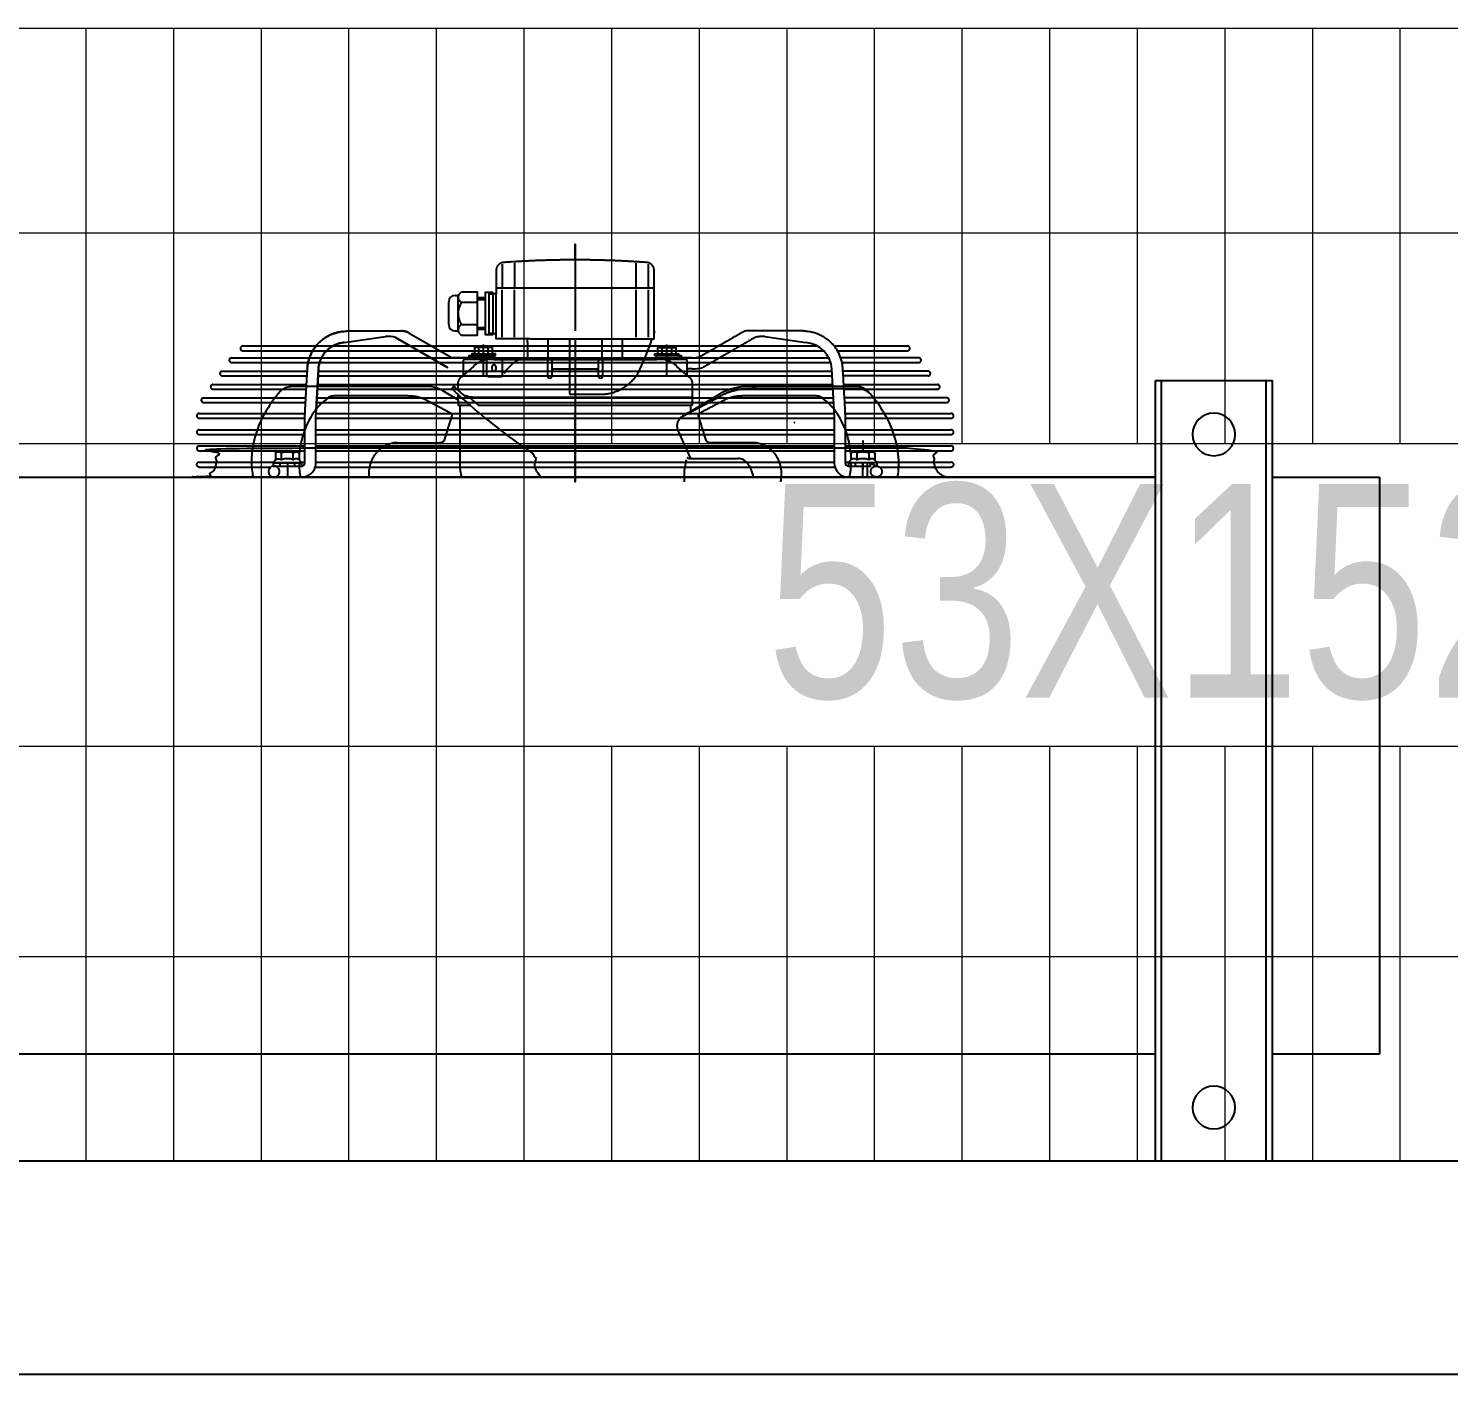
# Model space of a CAD drawing. Header units: millimetres. Extents: x 65390 to 71510, y 46362 to 50796.
# Drawn here: x 69918.3 to 69984.7, y 48347.6 to 48410.6 of the extents above; entities that cross this region are included whole.
import ezdxf

# ---------------------------------------------------------------- set-up
doc = ezdxf.new("R2010")
doc.units = ezdxf.units.MM
for name, color, linetype in [('DIŞ PANEL', 21, 'Continuous'), ('Kıtc-002 Çizgi', 7, 'Continuous'), ('Kıtc-034 Soğuk Oda', 1, 'Continuous')]:
    doc.layers.add(name, color=color, linetype=linetype)
doc.layers.add('MIM_Sktürk', color=251, linetype='Continuous', lineweight=9)
doc.layers.add('WALL INTERNAL', color=7, linetype='Continuous', lineweight=50)
doc.styles.add('style1', font='turkce.shx', dxfattribs={"height": 100})

# ---------------------------------------------------------------- blocks, each defined once
blk = doc.blocks.new('DIŞ-DOLU-2514-G-B-(80)')
at = {"layer": 'DIŞ PANEL'}
blk.add_lwpolyline([(0, 100), (2514, 100), (2514, 0), (0, 0)], close=True, dxfattribs=at)
blk = doc.blocks.new('53x152 tel')
at = {"layer": 'MIM_Sktürk'}
for p, q in [((145.6, 49.8), (0, 49.8)), ((21.726, 49.8), (21.726, -3.2)), ((25.826, 49.8), (25.826, -3.2)), ((29.926, 49.8), (29.926, -3.2)), ((34.026, 49.8), (34.026, -3.2)), ((38.126, 49.8), (38.126, -3.2)), ((42.226, 49.8), (42.226, -3.2)), ((46.326, 49.8), (46.326, 30.38)), ((50.426, 49.8), (50.426, 30.38)), ((54.526, 49.8), (54.526, 30.38)), ((58.626, 49.8), (58.626, 30.38)), ((62.726, 49.8), (62.726, 30.38)), ((66.826, 49.8), (66.826, 30.38)), ((70.926, 49.8), (70.926, 30.38)), ((75.026, 49.8), (75.026, 30.38)), ((79.126, 49.8), (79.126, 30.38)), ((83.226, 49.8), (83.226, 30.38)), ((-3.2, 40.226), (148.8, 40.226)), ((-3.2, 30.38), (148.8, 30.38)), ((-3.2, 16.214), (148.8, 16.214)), ((46.326, 16.214), (46.326, -3.2)), ((50.426, 16.214), (50.426, -3.2)), ((54.526, 16.214), (54.526, -3.2)), ((58.626, 16.214), (58.626, -3.2)), ((62.726, 16.214), (62.726, -3.2)), ((66.826, 16.214), (66.826, -3.2)), ((70.926, 16.214), (70.926, -3.2)), ((75.026, 16.214), (75.026, -3.2)), ((79.126, 16.214), (79.126, -3.2)), ((83.226, 16.214), (83.226, -3.2)), ((-3.2, 6.368), (148.8, 6.368)), ((145.6, -3.2), (0, -3.2))]:
    blk.add_line(p, q, dxfattribs=at)
at = {"layer": 'MIM_Sktürk', "style": 'style1', "width": 0.8}
blk.add_text('53X152', height=10, dxfattribs=at).set_placement((53.572, 18.481))
blk = doc.blocks.new('A$C50763B7D')
at = {"layer": 'Kıtc-034 Soğuk Oda'}
for p, q in [((109.807, 42.906), (109.807, 6.406)), ((114.693, 42.906), (114.693, 6.406)), ((109.5, 37.906), (10.5, 37.906)), ((120, 37.906), (115, 37.906)), ((120, 37.906), (115, 37.906)), ((120, 10.906), (120, 37.906)), ((10.5, 10.906), (109.5, 10.906)), ((68.901, 10.241), (68.901, 10.906)), ((95.154, 10.906), (96.456, 10.906)), ((109.5, 10.906), (99.84, 10.906)), ((115, 10.906), (120, 10.906)), ((64.77, 10.21), (68.248, 10.21)), ((64.775, 10.432), (68.13, 10.432)), ((69.547, 10.21), (69.714, 10.21)), ((69.714, 10.241), (69.714, 7.959)), ((70.204, 10.432), (94.516, 10.432)), ((70.209, 10.21), (94.488, 10.21)), ((70.232, 10.241), (70.232, 7.979)), ((80.528, 10.073), (80.551, 10.034)), ((87.173, 8.723), (87.762, 10.034)), ((94.488, 7.979), (94.488, 10.241)), ((95.006, 7.959), (95.006, 10.241)), ((95.006, 10.21), (95.178, 10.21)), ((95.476, 10.389), (95.476, 10.241)), ((96.105, 9.771), (96.105, 10.093)), ((64.766, 9.67), (69.714, 9.67)), ((64.769, 9.448), (69.714, 9.448)), ((70.232, 9.67), (94.488, 9.67)), ((70.232, 9.448), (94.488, 9.448)), ((95.828, 9.197), (95.828, 9.723)), ((64.765, 8.909), (69.714, 8.909)), ((64.766, 8.687), (69.714, 8.687)), ((70.232, 8.909), (94.488, 8.909)), ((70.232, 8.687), (94.488, 8.687)), ((74.03, 9.294), (75.968, 9.294)), ((76.256, 9.173), (76.6, 8.069)), ((90.699, 9.294), (88.761, 9.294)), ((70.232, 8.147), (94.488, 8.147)), ((87.402, 8.054), (89.164, 7.114)), ((64.766, 7.925), (69.714, 7.925)), ((64.977, 7.415), (69.739, 7.415)), ((69.83, 5.814), (69.72, 7.75)), ((70.232, 7.925), (94.488, 7.925)), ((70.258, 7.415), (94.462, 7.415)), ((76.529, 7.91), (75.334, 7.28)), ((77.843, 7.542), (87.762, 7.542)), ((87.762, 7.836), (89.113, 7.019)), ((94.482, 7.771), (94.374, 5.85)), ((64.978, 7.194), (69.752, 7.194)), ((70.27, 7.194), (94.45, 7.194)), ((70.293, 6.792), (94.427, 6.792)), ((74.55, 7.109), (71.068, 7.109)), ((77.03, 7.172), (76.893, 7.172)), ((76.893, 6.846), (76.893, 6.512)), ((93.652, 7.109), (90.179, 7.109)), ((65.415, 6.57), (69.787, 6.57)), ((65.85, 6.168), (69.81, 6.168)), ((70.306, 6.57), (94.415, 6.57)), ((70.328, 6.168), (94.392, 6.168)), ((77.603, 5.723), (77.156, 6.122)), ((78.076, 6.17), (78.076, 4.695)), ((78.237, 6.127), (78.237, 5.398)), ((78.311, 6.201), (78.896, 6.201)), ((78.97, 6.127), (78.97, 5.398)), ((86.653, 6.17), (86.653, 4.695)), ((87.573, 6.122), (87.126, 5.723)), ((87.603, 6.122), (87.603, 5.841)), ((65.851, 5.946), (69.826, 5.946)), ((66.287, 5.544), (94.319, 5.544)), ((66.288, 5.322), (94.229, 5.322)), ((70.341, 5.946), (94.379, 5.946)), ((81.107, 5.398), (81.107, 4.437)), ((84.582, 5.398), (86.172, 5.398)), ((87.839, 5.324), (87.318, 5.324)), ((66.81, 4.99), (93.986, 4.99)), ((66.811, 4.768), (93.693, 4.768)), ((74.601, 4.163), (76.532, 5.276)), ((78.289, 5.139), (78.502, 5.139)), ((86.226, 5.139), (86.439, 5.139)), ((86.439, 5.139), (86.439, 4.843)), ((86.439, 5.139), (86.866, 5.139)), ((71.559, 4.605), (73.494, 4.331)), ((76.745, 4.064), (76.893, 4.064)), ((78.15, 3.993), (77.78, 3.993)), ((91.235, 4.331), (93.161, 4.605)), ((77.04, 3.766), (77.78, 3.766)), ((78.15, 3.919), (77.78, 3.919)), ((76.745, 2.403), (76.893, 2.403)), ((78.15, 2.514), (77.78, 2.514)), ((86.061, 2.07), (78.667, 2.07)), ((78.942, 0.943), (78.942, 1.996)), ((79.526, 0.887), (79.526, 1.996)), ((85.203, 0.887), (85.203, 1.996)), ((85.786, 0.943), (85.786, 1.996))]:
    blk.add_line(p, q, dxfattribs=at)
for points in [[(109.5, 6.406), (109.5, 42.906), (115, 42.906), (115, 6.406)], [(96.456, 10.389), (96.493, 10.389), (96.493, 10.241), (96.179, 10.241), (95.476, 10.241), (95.154, 10.241), (95.154, 10.389), (95.476, 10.389), (96.179, 10.389), (96.179, 10.241)], [(70.346, 5.85), (70.238, 7.771)], [(73.964, 4.373), (76.394, 5.775)], [(77.41, 5.324), (76.483, 5.324)], [(86.226, 5.139), (86.226, 4.843), (86.439, 4.843), (86.866, 4.843), (86.866, 5.139), (87.08, 5.139), (87.207, 5.139), (87.207, 5.213), (86.172, 5.213), (86.098, 5.213), (86.098, 5.139)], [(77.04, 2.229), (77.78, 2.229), (77.78, 4.278), (77.04, 4.278), (76.912, 4.126), (76.893, 4.104), (76.893, 2.403), (76.912, 2.381)]]:
    blk.add_lwpolyline(points, close=True, dxfattribs=at)
for points in [[(64.84, 10.906), (97.844, 10.906), (96.043, 10.906), (96.043, 10.759), (96.043, 10.241)], [(82.364, 4.437), (82.364, 11.128), (82.364, 7.872)], [(95.828, 10.906), (95.828, 10.241), (95.828, 10.55)], [(69.252, 10.389), (69.252, 10.241), (68.55, 10.241), (68.235, 10.241), (68.235, 10.389), (68.272, 10.389), (68.55, 10.389)], [(68.55, 10.241), (68.55, 10.389), (69.252, 10.389), (69.566, 10.389), (69.566, 10.241), (69.252, 10.241)], [(96.477, 10.21), (97.844, 10.21), (99.271, 10.21), (99.954, 10.21)], [(96.599, 10.432), (97.844, 10.432), (99.271, 10.432), (99.954, 10.432)], [(68.343, 9.771), (68.343, 9.768), (68.421, 9.723), (69.374, 9.723), (69.452, 9.768), (69.452, 9.771)], [(95.006, 9.67), (97.844, 9.67), (99.271, 9.67), (99.954, 9.67)], [(95.006, 9.448), (97.966, 9.448), (99.149, 9.448), (99.962, 9.448)], [(95.006, 8.909), (97.966, 8.909), (99.149, 8.909), (99.964, 8.909)], [(95.006, 8.687), (97.966, 8.687), (99.149, 8.687), (99.963, 8.687)], [(76.151, 6.855), (76.893, 7.281), (76.893, 7.542), (76.966, 7.542), (77.447, 7.542)], [(95.006, 7.925), (97.892, 7.925), (99.223, 7.925), (99.963, 7.925)], [(76.691, 6.658), (76.691, 6.658), (76.59, 6.766)], [(76.893, 7.281), (76.893, 7.172), (76.893, 7.047)], [(81.292, 6.17), (81.292, 5.841), (83.436, 5.841)], [(98.878, 6.168), (97.965, 6.168), (94.91, 6.168)], [(94.933, 6.57), (97.892, 6.57), (99.223, 6.57), (99.321, 6.57)], [(78.556, 5.324), (77.41, 5.324), (77.41, 5.213), (77.521, 5.213), (78.556, 5.213), (78.63, 5.213), (78.63, 5.139), (78.502, 5.139), (78.502, 4.843), (78.289, 4.843), (77.862, 4.843), (77.649, 4.843), (77.649, 5.139), (77.521, 5.139), (77.521, 5.213)], [(80.146, 5.398), (81.107, 5.398), (83.621, 5.398), (83.621, 4.437)], [(83.621, 5.398), (84.582, 5.398), (84.582, 4.437)], [(87.53, 5.398), (86.172, 5.398), (86.172, 5.324)], [(87.207, 5.213), (87.318, 5.213), (87.318, 5.324), (86.172, 5.324), (86.172, 5.213)], [(87.839, 5.841), (87.603, 5.841), (87.603, 5.472)], [(77.649, 5.139), (77.862, 5.139), (77.862, 4.843)], [(77.862, 5.139), (78.289, 5.139), (78.289, 4.843)], [(86.866, 4.843), (87.08, 4.843), (87.08, 5.139)], [(94.482, 4.768), (97.39, 4.768), (97.917, 4.768)], [(78.15, 2.827), (78.15, 4.064), (78.15, 4.235), (78.519, 4.235), (78.519, 4.178), (78.667, 4.178), (78.667, 4.064), (78.666, 3.971)], [(78.667, 4.064), (78.667, 2.881), (78.667, 2.329), (78.519, 2.329), (78.519, 2.881), (78.519, 4.064), (78.519, 4.178), (78.334, 4.178), (78.334, 4.064), (78.334, 2.881), (78.334, 2.329), (78.519, 2.329), (78.519, 2.272), (78.15, 2.272), (78.15, 2.514), (78.15, 2.588)], [(80.146, 4.437), (78.889, 4.437), (78.667, 4.437), (78.667, 4.178)], [(78.942, 4.363), (78.942, 4.064), (78.942, 2.881), (78.942, 2.144)], [(79.526, 4.363), (79.526, 4.064), (79.526, 2.881), (79.526, 2.144)], [(82.364, 0.739), (82.364, 0.739), (82.364, 0), (82.364, 2.881), (82.364, 4.064)], [(85.203, 2.144), (85.203, 2.881), (85.203, 4.064), (85.203, 4.363)], [(85.786, 2.144), (85.786, 2.881), (85.786, 4.064), (85.786, 4.363)], [(76.449, 3.768), (76.449, 3.586), (76.449, 2.881), (76.449, 2.699)], [(77.78, 2.588), (78.15, 2.588), (78.15, 2.698), (78.15, 2.827), (78.15, 2.881)]]:
    blk.add_lwpolyline(points, dxfattribs=at)
for centre in [(112.25, 40.406), (112.25, 8.906)]:
    blk.add_circle(centre, 1, dxfattribs=at)
at = {"layer": 'Kıtc-034 Soğuk Oda', "extrusion": (0, 0, -1)}
for centre, major_axis, start_param, end_param in [((71.432, 10.146), (2.979, 2.979), 3.92838, 4.108501), ((73.491, 10.146), (-2.866, 2.866), 5.521224, 5.686505), ((74.314, 10.773), (1.14, 1.14), 3.870027, 3.949132), ((74.301, 10.773), (1.131, 1.131), 3.948976, 4.010228), ((74.314, 10.773), (1.14, 1.14), 3.790829, 3.869934), ((80.977, 10.332), (0.366, 0.366), 3.403392, 4.565502), ((83.815, 8.225), (-2.866, 2.866), 6.136299, 6.220702), ((90.482, 10.89), (-2.137, 2.137), 5.234627, 5.576836), ((89.377, 11.068), (-0.942, 0.942), 2.655634, 2.722861), ((89.21, 11.12), (-1.066, 1.066), 2.593806, 2.655716), ((89.211, 11.119), (1.066, 1.066), 0.961039, 1.022965), ((89.095, 11.14), (1.149, 1.149), 0.92968, 0.961107), ((90.463, 10.78), (1.105, 1.105), 0.560797, 0.604414), ((90.427, 10.773), (-1.131, 1.131), 2.17505, 2.254579), ((90.414, 10.773), (-1.14, 1.14), 2.413251, 2.492356), ((90.427, 10.773), (-1.131, 1.131), 2.254674, 2.334209), ((90.414, 10.773), (1.14, 1.14), 0.763257, 0.842362), ((95.154, 10.241), (-0.471, 0.471), 5.497787, 7.068583), ((91.229, 10.146), (2.866, 2.866), 0.596681, 0.761961), ((93.296, 10.254), (2.979, 2.979), 0.629818, 0.784009), ((64.762, 10.321), (0.0784, 0.0784), 2.28207, 5.615726), ((71.432, 10.158), (-2.979, 2.979), 5.227591, 5.496398), ((68.897, 10.877), (0.588, 0.588), 2.016358, 2.696031), ((69.566, 10.241), (0.105, 0.105), -0.785398, 0.785398), ((74.301, 10.771), (-1.131, 1.131), 5.282246, 5.361781), ((74.302, 10.771), (1.131, 1.131), 3.631825, 3.711355), ((74.266, 10.76), (1.105, 1.105), 3.55119, 3.631986), ((74.266, 10.76), (1.105, 1.105), 3.470306, 3.551091), ((74.216, 10.735), (-1.065, 1.065), 4.958464, 5.041272), ((80.726, 9.732), (0.246, 0.246), 4.136819, 4.974188), ((89.98, 10.521), (0.345, 0.345), 2.28971, 2.356167), ((89.98, 10.527), (0.349, 0.349), 2.223781, 2.289656), ((89.977, 10.553), (-0.367, 0.367), 3.667791, 3.795034), ((89.977, 10.552), (-0.367, 0.367), 3.540012, 3.667402), ((89.944, 10.633), (0.428, 0.428), 1.855236, 1.969777), ((89.945, 10.631), (-0.427, 0.427), 3.31102, 3.425748), ((89.864, 10.746), (-0.526, 0.526), 3.211862, 3.311404), ((89.733, 10.869), (0.653, 0.653), 1.36938, 1.455395), ((89.561, 10.983), (-0.799, 0.799), 2.865237, 2.940337), ((89.562, 10.982), (-0.798, 0.798), 2.790005, 2.865158), ((89.376, 11.068), (0.943, 0.943), 1.152122, 1.21932), ((90.462, 10.76), (-1.105, 1.105), 2.6512, 2.731996), ((90.427, 10.771), (-1.131, 1.131), 2.57183, 2.65136), ((90.427, 10.771), (-1.131, 1.131), 2.492201, 2.571736), ((95.154, 10.241), (-0.105, 0.105), 5.497787, 7.068583), ((95.828, 10.877), (0.588, 0.588), 2.016358, 2.696031), ((96.243, 10.271), (-0.16, 0.16), 3.26588, 4.588102), ((93.296, 10.265), (2.979, 2.979), 0.786787, 1.055595), ((99.967, 10.321), (-0.0784, 0.0784), 0.667459, 4.001115), ((99.967, 10.321), (-0.0784, 0.0784), 0.667459, 4.001115), ((64.766, 9.559), (0.0784, 0.0784), 2.332894, 5.499349), ((68.897, 10.555), (0.588, 0.588), 2.016358, 2.696031), ((73.491, 10.158), (-2.866, 2.866), 5.221553, 5.413941), ((74.216, 10.736), (-1.066, 1.066), 4.875566, 4.958358), ((74.161, 10.696), (1.017, 1.017), 3.219535, 3.304955), ((74.161, 10.696), (1.018, 1.018), 3.134018, 3.219418), ((74.111, 10.645), (-0.967, 0.967), 4.616626, 4.705019), ((74.111, 10.645), (-0.968, 0.968), 4.528126, 4.616496), ((74.074, 10.591), (0.921, 0.921), 2.86617, 2.957557), ((74.074, 10.591), (-0.921, 0.921), 4.345459, 4.436822), ((74.053, 10.542), (-0.883, 0.883), 4.251721, 4.345708), ((74.053, 10.543), (-0.884, 0.884), 4.157598, 4.251565), ((74.045, 10.509), (0.859, 0.859), 2.491304, 2.587069), ((74.045, 10.509), (0.859, 0.859), 2.395385, 2.491139), ((97.467, -15.42), (-21.541, 21.541), 0.068333, 0.190136), ((90.684, 10.509), (0.859, 0.859), 2.22125, 2.317004), ((90.683, 10.509), (-0.859, 0.859), 3.696116, 3.791881), ((90.676, 10.543), (0.884, 0.884), 2.03162, 2.125588), ((90.676, 10.542), (0.883, 0.883), 1.937478, 2.031464), ((90.654, 10.591), (-0.921, 0.921), 3.417159, 3.508523), ((90.654, 10.591), (-0.921, 0.921), 3.325628, 3.417016), ((90.617, 10.645), (-0.968, 0.968), 3.237486, 3.325855), ((90.617, 10.645), (-0.967, 0.967), 3.148963, 3.237356), ((90.567, 10.696), (-1.018, 1.018), 3.063768, 3.149167), ((90.568, 10.696), (1.017, 1.017), 1.407434, 1.492854), ((90.512, 10.736), (-1.066, 1.066), 2.895624, 2.978416), ((91.229, 10.158), (-2.866, 2.866), 2.424874, 2.632429), ((99.962, 9.559), (-0.0784, 0.0784), 0.783836, 3.950291), ((99.963, 9.559), (-0.0784, 0.0784), 0.783836, 3.950291), ((64.766, 8.798), (0.0784, 0.0784), 2.356194, 5.491932), ((72.102, 10.353), (-3.472, 3.472), 4.983572, 5.225693), ((73.443, 10.117), (2.826, 2.826), 3.370857, 3.65722), ((74.045, 10.507), (-0.858, 0.858), 3.952882, 3.966324), ((74.045, 10.503), (-0.855, 0.855), 3.939409, 3.952881), ((75.968, 8.738), (0.393, 0.393), -0.785569, -0.696436), ((75.971, 8.771), (0.37, 0.37), -0.6968, -0.603944), ((75.982, 8.831), (-0.327, 0.327), 0.966415, 1.067225), ((76.152, 9.127), (-0.0806, 0.0806), 1.682012, 1.938797), ((88.577, 9.127), (0.0806, 0.0806), 4.344388, 4.601173), ((88.692, 8.983), (0.212, 0.212), -1.314397, -1.17995), ((88.725, 8.906), (-0.272, 0.272), 0.390073, 0.504141), ((88.747, 8.831), (-0.327, 0.327), 0.503572, 0.604381), ((88.758, 8.771), (-0.37, 0.37), 0.603944, 0.6968), ((88.761, 8.738), (-0.393, 0.393), 0.696436, 0.785569), ((90.684, 10.503), (0.855, 0.855), 2.330304, 2.343777), ((90.683, 10.507), (0.858, 0.858), 2.316861, 2.330304), ((91.277, 10.117), (-2.826, 2.826), 2.625965, 2.912328), ((92.627, 10.46), (-3.472, 3.472), 2.628289, 2.870409), ((99.963, 8.798), (-0.0784, 0.0784), 0.791253, 3.926991), ((72.426, 9.462), (1.971, 1.971), 2.978844, 3.377803), ((73.929, 7.979), (2.614, 2.614), 3.870567, 3.926991), ((76.5, 8.033), (-0.0831, 0.0831), 2.789433, 3.064318), ((76.517, 8.016), (-0.0699, 0.0699), 1.793315, 2.101643), ((88.228, 8.033), (0.0831, 0.0831), 3.218868, 3.493753), ((92.613, 8.379), (0.0185, 0.0185), 1.908335, 2.147272), ((92.294, 9.462), (1.971, 1.971), 1.334586, 1.733545), ((90.791, 7.979), (2.614, 2.614), 0.785398, 0.841822), ((91.375, 11.171), (4.49, 4.49), 1.300028, 1.504436), ((64.978, 7.305), (0.0784, 0.0784), 2.356194, 5.488886), ((73.354, 11.063), (4.49, 4.49), 3.207953, 3.412361), ((73.411, 7.959), (-2.614, 2.614), 5.441178, 5.497787), ((76.416, 8.125), (-0.172, 0.172), 3.277271, 3.446371), ((76.461, 8.067), (0.12, 0.12), 1.492676, 1.707939), ((97.467, -15.42), (21.541, 21.541), -1.520739, -1.502463), ((97.467, -15.42), (21.358, 21.358), -1.509801, -1.49258), ((88.267, 8.067), (-0.12, 0.12), 4.575246, 4.790509), ((88.312, 8.125), (0.172, 0.172), 2.836814, 3.005914), ((91.309, 7.959), (-2.614, 2.614), 2.356194, 2.412803), ((68.884, 7.153), (0.291, 0.291), 2.976831, 3.204299), ((69.007, 7.322), (-0.438, 0.438), 4.376802, 4.549659), ((69.118, 7.55), (-0.618, 0.618), 4.2409, 4.378345), ((69.199, 7.794), (-0.8, 0.8), 4.126239, 4.241941), ((69.242, 8.001), (-0.949, 0.949), 4.023733, 4.126968), ((69.254, 8.119), (1.033, 1.033), 2.355937, 2.4535), ((71.02, 7.464), (-0.247, 0.247), 4.246511, 4.382716), ((71.049, 7.551), (-0.311, 0.311), 4.130748, 4.247402), ((71.064, 7.623), (0.363, 0.363), 2.455386, 2.560603), ((71.068, 7.663), (0.392, 0.392), 2.355954, 2.455906), ((74.55, 9.187), (1.469, 1.469), 2.252156, 2.356467), ((74.569, 9.021), (1.351, 1.351), 2.142449, 2.252751), ((74.633, 8.732), (1.142, 1.142), 2.019794, 2.143207), ((74.753, 8.392), (-0.887, 0.887), 3.445587, 3.591648), ((97.467, -15.42), (21.541, 21.541), -1.540426, -1.526856), ((97.467, -15.42), (-21.437, 21.437), 0.03037, 0.039464), ((97.467, -15.42), (21.541, 21.541), -1.526856, -1.520739), ((97.467, -15.42), (21.437, 21.437), -1.531333, -1.518473), ((77.205, 7.478), (0.261, 0.261), 1.631792, 1.756742), ((90.096, 8.732), (-1.142, 1.142), 4.139979, 4.263391), ((90.16, 9.021), (-1.351, 1.351), 4.030434, 4.140737), ((90.178, 9.187), (-1.469, 1.469), 3.926718, 4.031029), ((93.652, 7.663), (-0.392, 0.392), 3.827279, 3.927231), ((93.656, 7.623), (0.363, 0.363), 2.151786, 2.257003), ((93.672, 7.551), (-0.311, 0.311), 3.606579, 3.723234), ((93.701, 7.464), (-0.247, 0.247), 3.471266, 3.607471), ((93.741, 7.382), (0.182, 0.182), 1.734588, 1.901722), ((93.787, 7.318), (-0.126, 0.126), 3.093739, 3.30695), ((95.474, 8.226), (-1.033, 1.033), 3.829685, 3.927249), ((95.487, 8.108), (0.949, 0.949), 2.156218, 2.259453), ((95.529, 7.902), (0.8, 0.8), 2.041244, 2.156946), ((95.61, 7.658), (0.618, 0.618), 1.90484, 2.042285), ((99.314, 6.681), (0.0784, 0.0784), -0.794299, 2.356194), ((65.851, 6.057), (0.0784, 0.0784), 2.356194, 5.4852), ((71.675, 5.931), (1.307, 1.307), 3.863573, 3.961121), ((78.311, 6.127), (0.0523, 0.0523), 3.926991, 5.497787), ((78.896, 6.127), (-0.0523, 0.0523), 0.785398, 2.356194), ((80.659, 7.018), (-1.327, 1.327), 4.483365, 4.963871), ((81.181, 6.17), (-0.0784, 0.0784), 5.887583, 8.249584), ((83.547, 6.17), (-0.0784, 0.0784), 5.887583, 8.249584), ((93.045, 5.931), (-1.307, 1.307), 2.322064, 2.419613), ((66.288, 5.433), (-0.0784, 0.0784), 3.926991, 7.059683), ((78.387, 6.507), (-0.784, 0.784), 4.148479, 4.712389), ((78.668, 5.8), (0.145, 0.145), 3.988386, 4.050774), ((78.673, 5.8), (-0.148, 0.148), 5.497809, 5.559256), ((78.673, 5.8), (-0.148, 0.148), 5.436318, 5.497765), ((78.668, 5.799), (-0.145, 0.145), 5.374004, 5.436392), ((78.668, 5.8), (0.145, 0.145), 4.05082, 4.1132), ((78.668, 5.799), (-0.145, 0.145), 5.311578, 5.373958), ((78.655, 5.802), (0.135, 0.135), 4.11312, 4.178381), ((78.655, 5.797), (-0.135, 0.135), 5.246397, 5.311658), ((78.655, 5.802), (-0.135, 0.135), 5.74923, 5.814474), ((78.655, 5.797), (0.135, 0.135), 3.610304, 3.675548), ((78.636, 5.808), (-0.121, 0.121), 5.814379, 5.884605), ((78.636, 5.791), (0.121, 0.121), 3.540173, 3.610399), ((78.636, 5.791), (0.121, 0.121), 3.469912, 3.540108), ((78.595, 5.767), (-0.088, 0.088), 4.798861, 4.885993), ((78.596, 5.832), (-0.0881, 0.0881), 6.196838, 6.283889), ((78.596, 5.767), (-0.0881, 0.0881), 4.711685, 4.798736), ((78.572, 5.861), (0.0616, 0.0616), -1.373074, -1.26208), ((78.572, 5.738), (0.0616, 0.0616), 2.832876, 2.94387), ((78.572, 5.861), (-0.0617, 0.0617), 0.308973, 0.419829), ((78.572, 5.738), (0.0617, 0.0617), 2.721763, 2.832619), ((78.568, 5.87), (0.0544, 0.0544), -1.151459, -1.030649), ((78.568, 5.729), (0.0544, 0.0544), 2.601445, 2.722255), ((78.568, 5.87), (-0.0545, 0.0545), 0.540479, 0.661187), ((78.568, 5.729), (-0.0545, 0.0545), 4.051202, 4.17191), ((78.568, 5.874), (0.052, 0.052), -0.910198, -0.785581), ((78.568, 5.725), (0.052, 0.052), 2.356377, 2.480994), ((78.568, 5.874), (-0.052, 0.052), 0.785581, 0.910198), ((78.568, 5.725), (-0.052, 0.052), 3.802191, 3.926808), ((78.567, 5.87), (-0.0545, 0.0545), 0.909609, 1.030317), ((78.567, 5.729), (0.0545, 0.0545), 2.111276, 2.231984), ((78.567, 5.87), (-0.0544, 0.0544), 1.030649, 1.151459), ((78.567, 5.729), (0.0544, 0.0544), 1.990134, 2.110944), ((78.564, 5.861), (0.0617, 0.0617), -0.419829, -0.308973), ((78.564, 5.738), (-0.0617, 0.0617), 3.450566, 3.561422), ((78.564, 5.861), (-0.0616, 0.0616), 1.26208, 1.373074), ((78.564, 5.738), (0.0616, 0.0616), 1.768519, 1.879513), ((78.555, 5.847), (-0.0732, 0.0732), 1.372713, 1.471378), ((78.555, 5.752), (0.0732, 0.0732), 1.670215, 1.768879), ((78.555, 5.847), (0.0731, 0.0731), -0.099237, -0.000455), ((78.54, 5.832), (0.0881, 0.0881), -0.000704, 0.086347), ((78.54, 5.832), (0.088, 0.088), 0.086472, 0.173604), ((78.54, 5.767), (0.088, 0.088), 1.397192, 1.484325), ((78.52, 5.78), (-0.105, 0.105), 2.890724, 2.968161), ((78.52, 5.78), (-0.105, 0.105), 2.81315, 2.890637), ((78.499, 5.808), (0.121, 0.121), 0.328319, 0.398515), ((78.499, 5.791), (0.121, 0.121), 1.172281, 1.242477), ((78.499, 5.808), (-0.121, 0.121), 1.969377, 2.039603), ((78.499, 5.791), (-0.121, 0.121), 2.672786, 2.743012), ((78.48, 5.802), (0.135, 0.135), 0.468711, 0.533956), ((78.48, 5.797), (-0.135, 0.135), 2.607637, 2.672882), ((78.48, 5.802), (0.135, 0.135), 0.534008, 0.599269), ((78.48, 5.797), (0.135, 0.135), 0.971527, 1.036789), ((78.467, 5.8), (-0.145, 0.145), 2.169985, 2.232365), ((78.467, 5.799), (0.145, 0.145), 0.909227, 0.971608), ((78.467, 5.8), (-0.145, 0.145), 2.232411, 2.294799), ((78.467, 5.799), (0.145, 0.145), 0.846794, 0.909182), ((78.463, 5.8), (-0.148, 0.148), 2.294726, 2.356173), ((78.463, 5.8), (0.148, 0.148), 0.78542, 0.846867), ((70.562, -1.006), (11.555, 11.555), 0.351241, 0.445856), ((86.341, 6.507), (0.784, 0.784), 1.570796, 2.134707), ((87.53, 5.472), (0.0523, 0.0523), 0.785398, 2.356194), ((87.839, 3.993), (1.307, 1.307), -0.785398, -0.513045), ((87.839, 3.993), (0.941, 0.941), -0.785398, -0.513045), ((93.045, 5.931), (0.941, 0.941), 0.846576, 2.268928), ((93.045, 5.931), (-0.941, 0.941), 2.408818, 2.417373), ((66.811, 4.879), (0.0784, 0.0784), 2.356194, 5.488886), ((73.61, 5.657), (-0.941, 0.941), 3.65795, 4.014257), ((76.745, 3.768), (0.209, 0.209), 3.926991, 5.497787), ((77.188, 4.022), (0.209, 0.209), 4.06882, 4.287329), ((70.562, -1.006), (11.555, 11.555), 0.463068, 0.469953), ((76.745, 2.699), (-0.209, 0.209), 3.926991, 5.497787), ((77.188, 2.485), (-0.209, 0.209), 5.137449, 6.544985)]:
    blk.add_ellipse(centre, major_axis=major_axis, ratio=1, start_param=start_param, end_param=end_param, dxfattribs=at)
at = {"layer": 'Kıtc-034 Soğuk Oda'}
for points, weights, knots in [([(99.84, 10.906), (82.34, 10.906), (64.84, 10.906), (65.146, 10.906), (65.363, 10.69), (65.579, 10.473), (65.579, 10.167), (65.579, 9.853), (65.579, 9.538), (82.364, 9.538), (99.149, 9.538), (99.149, 9.853), (99.149, 10.167), (99.149, 10.473), (99.366, 10.69), (99.582, 10.906), (99.888, 10.906), (99.58, 10.906), (99.271, 10.906), (98.557, 10.906), (97.844, 10.906)], [1, 1, 1, 0.923879532511, 1, 0.923879532511, 1, 1, 1, 1, 1, 1, 1, 0.923879532509, 1, 0.923879532509, 1, 1, 1, 1, 1], [0, 0, 0, 1, 1, 1.785398, 1.785398, 2.570796, 2.570796, 3.570796, 3.570796, 4.570796, 4.570796, 5.570796, 5.570796, 6.356194, 6.356194, 7.141593, 7.141593, 8.141593, 8.141593, 9.141593, 9.141593, 9.141593]), ([(68.272, 10.906), (68.531, 10.906), (68.531, 10.648), (68.531, 10.389), (68.272, 10.389), (68.014, 10.389), (68.014, 10.648), (68.014, 10.906), (68.272, 10.906), (68.919, 10.906), (69.566, 10.906), (70.232, 10.906), (70.232, 10.241)], [1, 0.707106781187, 1, 0.707106781187, 1, 0.707106781187, 1, 0.707106781187, 1, 1, 1, 0.707106781188, 1], [0, 0, 0, 1.570796, 1.570796, 3.141593, 3.141593, 4.712389, 4.712389, 6.283185, 6.283185, 7.283185, 7.283185, 8.853982, 8.853982, 8.853982]), ([(76.966, 7.542), (76.966, 8.96), (76.966, 10.378), (76.966, 10.649), (77.055, 10.906)], [1, 1, 1, 0.986361221501, 1], [0, 0, 0, 1, 1, 1.330695, 1.330695, 1.330695]), ([(96.456, 10.389), (96.197, 10.389), (96.197, 10.648), (96.197, 10.906), (96.456, 10.906), (96.715, 10.906), (96.715, 10.648), (96.715, 10.389), (96.456, 10.389)], [1, 0.707106781187, 1, 0.707106781187, 1, 0.707106781187, 1, 0.707106781187, 1], [0, 0, 0, 1.570796, 1.570796, 3.141593, 3.141593, 4.712389, 4.712389, 6.283185, 6.283185, 6.283185]), ([(68.343, 10.093), (68.283, 10.167), (68.223, 10.241), (68.897, 10.241), (69.572, 10.241), (69.512, 10.167), (69.452, 10.093), (69.313, 9.985), (69.175, 10.093), (69.175, 9.932), (69.175, 9.771), (69.313, 9.663), (69.452, 9.771), (69.452, 9.932), (69.452, 10.093)], [1, 1, 1, 1, 1, 1, 1, 0.789310470487, 1, 1, 1, 0.789310470464, 1, 1, 1], [0, 0, 0, 1, 1, 2, 2, 3, 3, 4.322222, 4.322222, 5.322222, 5.322222, 6.644445, 6.644445, 7.644445, 7.644445, 7.644445]), ([(68.62, 10.093), (68.481, 9.985), (68.343, 10.093), (68.343, 9.932), (68.343, 9.771), (68.481, 9.663), (68.62, 9.771), (68.62, 9.932), (68.62, 10.093)], [1, 0.789310470487, 1, 1, 1, 0.789310470464, 1, 1, 1], [0, 0, 0, 1.322222, 1.322222, 2.322222, 2.322222, 3.644445, 3.644445, 4.644445, 4.644445, 4.644445]), ([(87.599, 9.985), (87.673, 10.034), (87.762, 10.034), (88.871, 10.034), (89.98, 10.034)], [1, 0.957755338239, 1, 1, 1], [0, 0, 0, 0.583407, 0.583407, 1.583407, 1.583407, 1.583407]), ([(90.457, 10.295), (90.433, 10.264), (90.405, 10.235), (90.38, 10.208), (90.352, 10.184)], [1, 0.999077269597, 1, 0.998758065832, 1], [0, 0, 0, 0.0859243, 0.0859243, 0.1856114, 0.1856114, 0.1856114]), ([(91.916, 10.187), (91.893, 10.128), (91.865, 10.071), (91.837, 10.015), (91.805, 9.962)], [1, 0.999184332451, 1, 0.999142983122, 1], [0, 0, 0, 0.0807851, 0.0807851, 0.1635928, 0.1635928, 0.1635928]), ([(95.55, 9.771), (95.55, 9.932), (95.55, 10.093), (95.412, 9.985), (95.273, 10.093), (95.273, 9.932), (95.273, 9.771), (95.273, 9.77), (95.273, 9.768), (95.312, 9.746), (95.351, 9.723), (95.828, 9.723), (96.304, 9.723), (96.343, 9.746), (96.382, 9.768), (96.382, 9.77), (96.382, 9.771), (96.382, 9.932), (96.382, 10.093), (96.442, 10.167), (96.502, 10.241), (95.828, 10.241), (95.153, 10.241), (95.213, 10.167), (95.273, 10.093)], [1, 1, 1, 0.789310470487, 1, 1, 1, 1, 1, 1, 1, 1, 1, 1, 1, 1, 1, 1, 1, 1, 1, 1, 1, 1, 1], [0, 0, 0, 1, 1, 2.322222, 2.322222, 3.322222, 3.322222, 4.322222, 4.322222, 5.322222, 5.322222, 6.322222, 6.322222, 7.322222, 7.322222, 8.322222, 8.322222, 9.322222, 9.322222, 10.322222, 10.322222, 11.322222, 11.322222, 12.322222, 12.322222, 12.322222]), ([(96.382, 9.771), (96.243, 9.663), (96.105, 9.771), (95.828, 9.673), (95.55, 9.771), (95.412, 9.663), (95.273, 9.771)], [1, 0.789310470464, 1, 0.942809041584, 1, 0.789310470464, 1], [0, 0, 0, 1.322222, 1.322222, 2.001896, 2.001896, 3.324118, 3.324118, 3.324118]), ([(76.11, 9.275), (76.132, 9.269), (76.152, 9.26), (76.17, 9.252), (76.188, 9.242)], [1, 0.998373990694, 1, 0.997741350893, 1], [0, 0, 0, 0.1140684, 0.1140684, 0.2485154, 0.2485154, 0.2485154]), ([(76.188, 9.242), (76.204, 9.233), (76.218, 9.221), (76.23, 9.211), (76.241, 9.198)], [1, 0.996625680555, 1, 0.994705790483, 1], [0, 0, 0, 0.1643464, 0.1643464, 0.3702374, 0.3702374, 0.3702374]), ([(87.836, 6.512), (87.836, 6.842), (87.836, 7.172), (87.836, 7.357), (87.836, 7.542), (87.799, 7.542), (87.762, 7.542), (87.762, 7.689), (87.762, 7.836), (87.582, 7.945), (87.402, 8.054), (86.975, 8.281), (87.173, 8.723)], [1, 1, 1, 1, 1, 1, 1, 1, 1, 1, 1, 0.730774152892, 1], [0, 0, 0, 1, 1, 2, 2, 3, 3, 4, 4, 5, 5, 6.502682, 6.502682, 6.502682]), ([(88.116, 8.041), (88.12, 8.056), (88.128, 8.069), (88.3, 8.621), (88.473, 9.173)], [1, 0.988140265059, 1, 1, 1], [0, 0, 0, 0.308328, 0.308328, 1.308328, 1.308328, 1.308328]), ([(88.488, 9.198), (88.498, 9.211), (88.511, 9.221), (88.525, 9.233), (88.541, 9.242)], [1, 0.994705790542, 1, 0.996625680555, 1], [0, 0, 0, 0.205891, 0.205891, 0.3702374, 0.3702374, 0.3702374]), ([(64.766, 7.925), (64.702, 7.925), (64.67, 7.981), (64.638, 8.037), (64.67, 8.092), (64.703, 8.148), (64.767, 8.147), (67.241, 8.147), (69.714, 8.147)], [1, 0.865282725606, 1, 0.865282725606, 1, 0.865282725606, 1, 1, 1], [0, 0, 0, 1.050164, 1.050164, 2.100329, 2.100329, 3.150493, 3.150493, 4.150493, 4.150493, 4.150493]), ([(76.613, 8.041), (76.616, 8.027), (76.615, 8.012), (76.613, 7.997), (76.607, 7.984)], [1, 0.985060682259, 1, 0.98638337132, 1], [0, 0, 0, 0.3461406, 0.3461406, 0.6765663, 0.6765663, 0.6765663]), ([(88.121, 7.984), (88.115, 7.997), (88.114, 8.012), (88.112, 8.027), (88.116, 8.041)], [1, 0.986383371331, 1, 0.985060682257, 1], [0, 0, 0, 0.3304257, 0.3304257, 0.6765663, 0.6765663, 0.6765663]), ([(92.636, 8.364), (92.633, 8.362), (92.63, 8.359), (92.628, 8.357), (92.625, 8.356)], [1, 0.996106431449, 1, 0.994580852901, 1], [0, 0, 0, 0.1765468, 0.1765468, 0.3848552, 0.3848552, 0.3848552]), ([(95.006, 8.147), (96.486, 8.147), (97.966, 8.147), (98.557, 8.147), (99.149, 8.147), (99.555, 8.147), (99.962, 8.147), (100.026, 8.148), (100.059, 8.092), (100.091, 8.037), (100.059, 7.981), (100.027, 7.925), (99.963, 7.925)], [1, 1, 1, 1, 1, 1, 1, 0.865282725601, 1, 0.865282725601, 1, 0.865282725601, 1], [0, 0, 0, 1, 1, 2, 2, 3, 3, 4.050164, 4.050164, 5.100329, 5.100329, 6.150493, 6.150493, 6.150493]), ([(95, 7.75), (94.945, 6.782), (94.89, 5.814), (94.79, 4.228), (93.207, 4.09), (93.115, 4.077), (93.024, 4.064), (91.662, 4.064), (90.299, 4.064), (89.248, 4.67), (88.197, 5.276)], [1, 1, 1, 0.758325483999, 1, 1, 1, 1, 1, 1, 1], [0, 0, 0, 1, 1, 2.420112, 2.420112, 3.420112, 3.420112, 4.420112, 4.420112, 5.420112, 5.420112, 5.420112]), ([(89.562, 7.207), (89.476, 7.237), (89.394, 7.28), (88.797, 7.595), (88.2, 7.91)], [1, 0.997334462686, 1, 1, 1], [0, 0, 0, 0.146061, 0.146061, 1.146061, 1.146061, 1.146061]), ([(94.981, 7.415), (95.901, 7.415), (96.822, 7.415), (98.022, 7.415), (99.223, 7.415), (99.487, 7.415), (99.752, 7.415), (99.862, 7.415), (99.862, 7.305), (99.862, 7.195), (99.752, 7.194), (99.487, 7.194), (99.223, 7.194), (97.997, 7.194), (96.771, 7.194), (95.87, 7.194), (94.968, 7.194)], [1, 1, 1, 1, 1, 1, 1, 0.710246643459, 1, 0.710246643459, 1, 1, 1, 1, 1, 1, 1], [0, 0, 0, 1, 1, 2, 2, 3, 3, 4.561896, 4.561896, 6.123791, 6.123791, 7.123791, 7.123791, 8.123791, 8.123791, 9.123791, 9.123791, 9.123791]), ([(65.415, 6.57), (65.35, 6.57), (65.318, 6.625), (65.286, 6.681), (65.319, 6.737), (65.351, 6.792), (65.416, 6.792), (67.595, 6.792), (69.774, 6.792)], [1, 0.865282725606, 1, 0.865282725606, 1, 0.865282725606, 1, 1, 1], [0, 0, 0, 1.050164, 1.050164, 2.100329, 2.100329, 3.150493, 3.150493, 4.150493, 4.150493, 4.150493]), ([(76.151, 6.855), (75.809, 6.658), (75.414, 6.658), (72.334, 6.658), (69.254, 6.658)], [1, 0.966158876657, 1, 1, 1], [0, 0, 0, 0.521795, 0.521795, 1.521795, 1.521795, 1.521795]), ([(70.866, 7.151), (70.847, 7.16), (70.829, 7.173), (70.814, 7.184), (70.801, 7.198)], [1, 0.996510314401, 1, 0.9943230179, 1], [0, 0, 0, 0.1671339, 0.1671339, 0.3803448, 0.3803448, 0.3803448]), ([(87.836, 7.172), (82.625, 7.172), (77.414, 7.172), (77.308, 7.1), (77.181, 7.109)], [1, 1, 1, 0.945046122032, 1], [0, 0, 0, 1, 1, 1.666121, 1.666121, 1.666121]), ([(82.097, 4.437), (82.097, 5.73), (82.097, 7.024), (82.321, 7.024), (82.546, 7.024), (83.061, 7.024), (83.576, 7.024), (84.092, 7.024), (84.543, 6.774), (85.113, 6.459), (85.387, 5.868)], [1, 1, 1, 1, 1, 1, 1, 0.968166097718, 1, 0.950696961754, 1], [0, 0, 0, 1, 1, 2, 2, 3, 3, 3.505998, 3.505998, 4.136639, 4.136639, 4.136639]), ([(95.474, 6.658), (93.015, 6.658), (90.556, 6.658), (89.789, 6.658), (89.113, 7.019)], [1, 1, 1, 0.970123420627, 1], [0, 0, 0, 1, 1, 1.490115, 1.490115, 1.490115]), ([(95.474, 6.766), (93.015, 6.766), (90.556, 6.766), (89.816, 6.766), (89.164, 7.114)], [1, 1, 1, 0.970123420627, 1], [0, 0, 0, 1, 1, 1.490115, 1.490115, 1.490115]), ([(94.946, 6.792), (96.005, 6.792), (97.065, 6.792), (98.144, 6.792), (99.223, 6.792), (99.268, 6.792), (99.313, 6.792), (99.378, 6.792), (99.41, 6.737), (99.443, 6.681), (99.411, 6.625), (99.379, 6.57), (99.314, 6.57)], [1, 1, 1, 1, 1, 1, 1, 0.865282725606, 1, 0.865282725606, 1, 0.865282725606, 1], [0, 0, 0, 1, 1, 2, 2, 3, 3, 4.050164, 4.050164, 5.100329, 5.100329, 6.150493, 6.150493, 6.150493]), ([(95.991, 6.871), (96.04, 6.895), (96.083, 6.926), (96.121, 6.953), (96.152, 6.988), (95.897, 6.651), (95.474, 6.658)], [1, 0.996267402492, 1, 0.993539279801, 1, 0.891942634525, 1], [0, 0, 0, 0.172857, 0.172857, 0.400324, 0.400324, 1.33867, 1.33867, 1.33867]), ([(76.893, 6.512), (76.893, 6.292), (77.086, 6.187), (77.125, 6.166), (77.125, 6.122)], [1, 0.859086122937, 1, 0.859086122944, 1], [0, 0, 0, 1.07463, 1.07463, 2.149259, 2.149259, 2.149259]), ([(78.556, 5.398), (78.397, 5.398), (78.237, 5.398), (77.718, 5.398), (77.199, 5.398), (77.125, 5.398), (77.125, 5.472), (77.125, 5.797), (77.125, 6.122)], [1, 1, 1, 1, 1, 0.707106781189, 1, 1, 1], [0, 0, 0, 1, 1, 2, 2, 3.570796, 3.570796, 4.570796, 4.570796, 4.570796]), ([(81.292, 5.841), (81.292, 5.675), (81.292, 5.509), (81.292, 5.398), (81.181, 5.398), (81.07, 5.398), (81.07, 5.509), (81.07, 5.839), (81.07, 6.17)], [1, 1, 1, 0.707106781187, 1, 0.707106781187, 1, 1, 1], [0, 0, 0, 1, 1, 2.570796, 2.570796, 4.141593, 4.141593, 5.141593, 5.141593, 5.141593]), ([(83.658, 6.17), (83.658, 5.839), (83.658, 5.509), (83.658, 5.398), (83.547, 5.398), (83.436, 5.398), (83.436, 5.509), (83.436, 5.675), (83.436, 5.841), (83.436, 6.006), (83.436, 6.17)], [1, 1, 1, 0.707106781187, 1, 0.707106781187, 1, 1, 1, 1, 1], [0, 0, 0, 1, 1, 2.570796, 2.570796, 4.141593, 4.141593, 5.141593, 5.141593, 6.141593, 6.141593, 6.141593]), ([(87.603, 6.122), (87.603, 6.166), (87.642, 6.187), (87.836, 6.292), (87.836, 6.512)], [1, 0.859086122944, 1, 0.859086122931, 1], [0, 0, 0, 1.07463, 1.07463, 2.149259, 2.149259, 2.149259]), ([(98.878, 6.168), (98.989, 6.166), (98.988, 6.056), (98.987, 5.946), (98.877, 5.946), (98.411, 5.946), (97.945, 5.946), (96.42, 5.946), (94.894, 5.946)], [1, 0.709328460322, 1, 0.709328460322, 1, 1, 1, 1, 1], [0, 0, 0, 1.564503, 1.564503, 3.129005, 3.129005, 4.129005, 4.129005, 5.129005, 5.129005, 5.129005]), ([(69.83, 5.814), (69.931, 4.228), (71.514, 4.09), (69.931, 4.228), (69.83, 5.814)], [1, 0.758325484, 1, 0.758325484, 1], [0, 0, 0, 1.420112, 1.420112, 2.840223, 2.840223, 2.840223]), ([(70.346, 5.861), (70.346, 5.855), (70.346, 5.85), (70.346, 5.855), (70.346, 5.861)], [1, 0.999990851561, 1, 0.999990851561, 1], [0, 0, 0, 0.00855498, 0.00855498, 0.01710995, 0.01710995, 0.01710995]), ([(71.559, 4.605), (70.416, 4.705), (70.346, 5.85), (70.416, 4.705), (71.559, 4.605), (70.416, 4.705), (70.346, 5.85)], [1, 0.757594916385, 1, 0.757594916385, 1, 0.757594916385, 1], [0, 0, 0, 1.422352, 1.422352, 2.844703, 2.844703, 4.267055, 4.267055, 4.267055]), ([(78.477, 5.873), (78.479, 5.879), (78.482, 5.884), (78.484, 5.889), (78.487, 5.894)], [1, 0.999384121458, 1, 0.999249560003, 1], [0, 0, 0, 0.0701964, 0.0701964, 0.1476836, 0.1476836, 0.1476836]), ([(78.494, 5.695), (78.49, 5.7), (78.487, 5.705), (78.484, 5.71), (78.482, 5.715)], [1, 0.999250544547, 1, 0.999249559987, 1], [0, 0, 0, 0.0774364, 0.0774364, 0.1549236, 0.1549236, 0.1549236]), ([(78.487, 5.894), (78.49, 5.899), (78.494, 5.904), (78.497, 5.908), (78.5, 5.913)], [1, 0.999250544548, 1, 0.999051143699, 1], [0, 0, 0, 0.0774364, 0.0774364, 0.1645688, 0.1645688, 0.1645688]), ([(78.508, 5.921), (78.511, 5.924), (78.515, 5.927), (78.519, 5.931), (78.523, 5.933)], [1, 0.998780501517, 1, 0.998783411389, 1], [0, 0, 0, 0.0987824, 0.0987824, 0.1974469, 0.1974469, 0.1974469]), ([(78.523, 5.666), (78.519, 5.668), (78.515, 5.672), (78.511, 5.675), (78.508, 5.678)], [1, 0.99878341142, 1, 0.998780501534, 1], [0, 0, 0, 0.0986645, 0.0986645, 0.1974469, 0.1974469, 0.1974469]), ([(78.556, 5.213), (78.556, 5.268), (78.556, 5.324), (78.556, 5.361), (78.556, 5.398), (78.763, 5.398), (78.97, 5.398), (79.558, 5.398), (80.146, 5.398), (80.146, 4.917), (80.146, 4.437), (80.627, 4.437), (81.107, 4.437), (82.364, 4.437), (83.621, 4.437), (84.102, 4.437), (84.582, 4.437), (85.322, 4.437), (86.061, 4.437), (86.061, 4.25), (86.061, 4.064), (86.061, 3.472), (86.061, 2.881), (86.061, 2.475), (86.061, 2.07), (86.061, 1.65), (86.061, 1.23), (86.061, 0.886), (85.718, 0.861)], [1, 1, 1, 1, 1, 1, 1, 1, 1, 1, 1, 1, 1, 1, 1, 1, 1, 1, 1, 1, 1, 1, 1, 1, 1, 1, 1, 0.732278556319, 1], [0, 0, 0, 1, 1, 2, 2, 3, 3, 4, 4, 5, 5, 6, 6, 7, 7, 8, 8, 9, 9, 10, 10, 11, 11, 12, 12, 13, 13, 14.498269, 14.498269, 14.498269]), ([(78.635, 5.686), (78.632, 5.682), (78.628, 5.678), (78.624, 5.675), (78.62, 5.672)], [1, 0.999052914734, 1, 0.998780501465, 1], [0, 0, 0, 0.087051, 0.087051, 0.1858335, 0.1858335, 0.1858335]), ([(78.642, 5.904), (78.645, 5.899), (78.648, 5.894), (78.651, 5.889), (78.653, 5.884)], [1, 0.999250544546, 1, 0.999249559987, 1], [0, 0, 0, 0.0774364, 0.0774364, 0.1549236, 0.1549236, 0.1549236]), ([(91.235, 4.331), (90.996, 4.31), (90.765, 4.373), (89.55, 5.074), (88.334, 5.775)], [1, 0.984172539692, 1, 1, 1], [0, 0, 0, 0.356308, 0.356308, 1.356308, 1.356308, 1.356308]), ([(94.853, 5.544), (96.352, 5.544), (97.85, 5.544), (98.146, 5.544), (98.441, 5.544), (98.552, 5.543), (98.551, 5.432), (98.551, 5.322), (98.44, 5.322), (98.101, 5.322), (97.761, 5.322), (96.276, 5.322), (94.791, 5.322)], [1, 1, 1, 1, 1, 0.708678466812, 1, 0.708678466812, 1, 1, 1, 1, 1], [0, 0, 0, 1, 1, 2, 2, 3.566346, 3.566346, 5.132692, 5.132692, 6.132692, 6.132692, 7.132692, 7.132692, 7.132692]), ([(94.636, 4.99), (96.103, 4.99), (97.569, 4.99), (97.744, 4.99), (97.918, 4.99), (98.029, 4.989), (98.028, 4.879), (98.028, 4.768), (97.917, 4.768)], [1, 1, 1, 1, 1, 0.708678466812, 1, 0.708678466812, 1], [0, 0, 0, 1, 1, 2, 2, 3.566346, 3.566346, 5.132692, 5.132692, 5.132692]), ([(71.514, 4.09), (71.605, 4.077), (71.697, 4.064), (72.964, 4.064), (74.231, 4.064), (74.429, 4.064), (74.601, 4.163), (74.429, 4.064), (74.231, 4.064)], [1, 1, 1, 1, 1, 0.966004055419, 1, 0.966004055419, 1], [0, 0, 0, 1, 1, 2, 2, 2.522994, 2.522994, 3.045988, 3.045988, 3.045988]), ([(76.968, 3.626), (76.998, 3.699), (77.04, 3.766), (76.823, 3.891), (76.912, 4.126)], [1, 0.996650001803, 1, 0.762409395737, 1], [0, 0, 0, 0.163753, 0.163753, 1.571289, 1.571289, 1.571289]), ([(77.78, 2.741), (77.41, 2.741), (77.04, 2.741), (76.998, 2.808), (76.968, 2.881), (76.795, 3.253), (76.968, 3.626)], [1, 1, 1, 0.996650001801, 1, 0.907436146302, 1], [0, 0, 0, 1, 1, 1.163753, 1.163753, 2.031062, 2.031062, 2.031062]), ([(79.01, 0.861), (78.667, 0.886), (78.667, 1.23), (78.667, 1.65), (78.667, 2.07), (78.667, 2.2), (78.667, 2.329)], [1, 0.732278556326, 1, 1, 1, 1, 1], [0, 0, 0, 1.498269, 1.498269, 2.498269, 2.498269, 3.498269, 3.498269, 3.498269]), ([(85.718, 0.861), (84.043, 0.739), (82.364, 0.739), (80.685, 0.739), (79.01, 0.861)], [1, 0.99934254524, 1, 0.99934254524, 1], [0, 0, 0, 0.0725273, 0.0725273, 0.1450547, 0.1450547, 0.1450547])]:
    blk.add_rational_spline(points, weights, degree=2, knots=knots, dxfattribs=at)

msp = doc.modelspace()

# ---------------------------------------------------------------- block references
at = {"lineweight": -2}
msp.add_blockref('53x152 tel', (69899.224, 48360.762), dxfattribs=at)
at = {"layer": 'Kıtc-002 Çizgi', "xscale": -1, "rotation": 180}
msp.add_blockref('A$C50763B7D', (69861.487, 48400.468), dxfattribs=at)
at = {"layer": 'WALL INTERNAL', "xscale": 0.1, "yscale": 0.1, "zscale": 0.1}
msp.add_blockref('DIŞ-DOLU-2514-G-B-(80)', (69741.512, 48347.562), dxfattribs=at)

doc.saveas('drawing.dxf')
